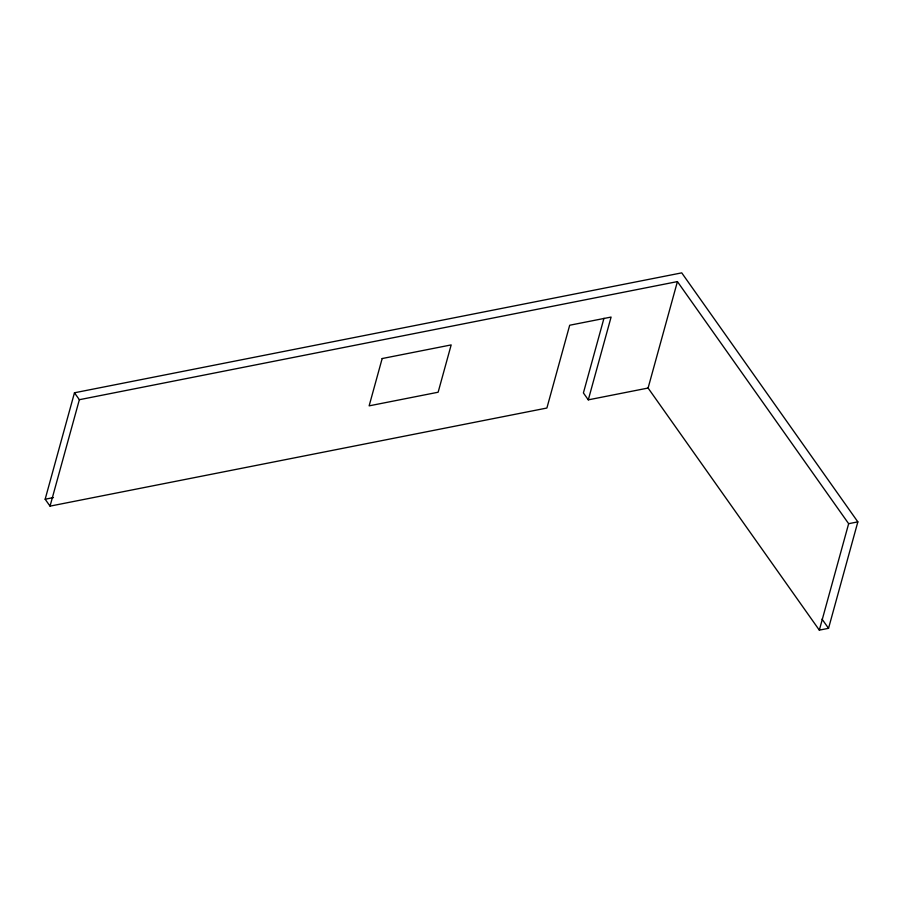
<?xml version="1.0" encoding="UTF-8"?>
<svg xmlns="http://www.w3.org/2000/svg" width="903" height="903" viewBox="0 0 903 903"><rect width="100%" height="100%" fill="white"/><g stroke="black" fill="none" stroke-linecap="round" stroke-linejoin="round"><path stroke-width="1.35" d="M50.037 506.131L45.15 499.224L74.464 392.782L681.731 272.864L857.85 521.878L828.536 628.319L819.326 630.136L648.094 388.042L677.419 281.601L79.362 399.702L50.037 506.131L546.891 408.032L569.691 325.238L611.094 317.066L588.293 399.848L648.094 388.042M603.96 318.296L583.406 392.94L588.293 399.848M819.326 630.136L848.651 523.695L677.419 281.601M45.15 499.224L53.458 497.576M848.651 523.695L857.85 521.878M822.035 619.131L828.536 628.319M74.464 392.782L79.362 399.702M382.161 358.547L369.135 405.853L438.136 392.229L451.173 344.912L382.161 358.547"/></g></svg>
